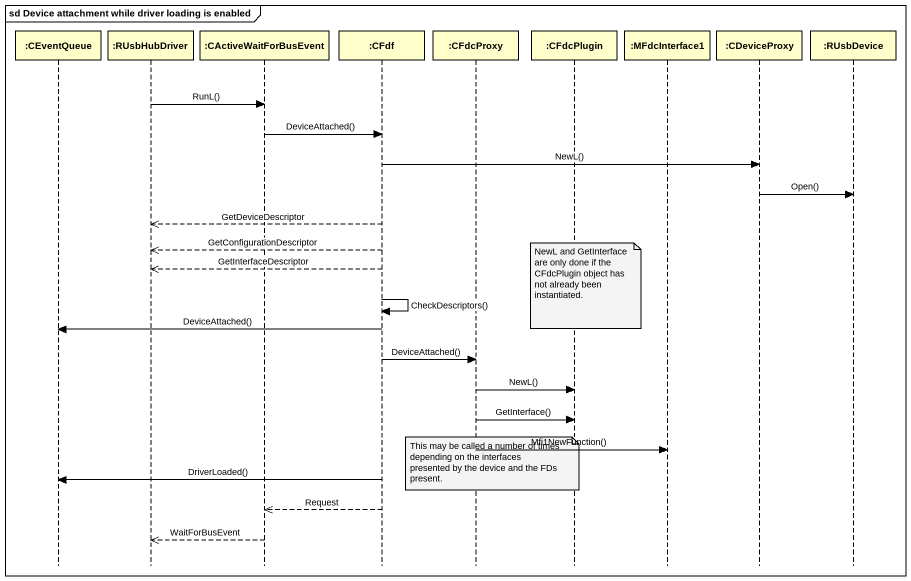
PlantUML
@startuml
mainframe sd Device attachment while driver loading is enabled
hide footbox
participant ":CEventQueue" as CEventQueue
participant ":RUsbHubDriver" as RUsbHubDriver
participant ":CActiveWaitForBusEvent" as CActiveWaitForBusEvent
participant ":CFdf" as CFdf
participant ":CFdcProxy" as CFdcProxy
participant ":CFdcPlugin" as CFdcPlugin
participant ":MFdcInterface1" as MFdcInterface1
participant ":CDeviceProxy" as CDeviceProxy
participant ":RUsbDevice" as RUsbDevice

RUsbHubDriver -> CActiveWaitForBusEvent : RunL()
CActiveWaitForBusEvent -> CFdf : DeviceAttached()
CFdf -> CDeviceProxy : NewL()
CDeviceProxy -> RUsbDevice : Open()
CFdf -->> RUsbHubDriver : GetDeviceDescriptor
CFdf -->> RUsbHubDriver : GetConfigurationDescriptor
CFdf -->> RUsbHubDriver : GetInterfaceDescriptor
note over CFdcPlugin : NewL and GetInterface are only done if the CFdcPlugin object has not already been instantiated.
CFdf -> CFdf : CheckDescriptors()
CFdf -> CEventQueue : DeviceAttached()
CFdf -> CFdcProxy : DeviceAttached()
CFdcProxy -> CFdcPlugin : NewL()
CFdcProxy -> CFdcPlugin : GetInterface()
CFdcProxy -> MFdcInterface1 : Mfi1NewFunction()
note over CFdcProxy : This may be called a number of times depending on the interfaces presented by the device and the FDs present.
CFdf -> CEventQueue : DriverLoaded()
CFdf -->> CActiveWaitForBusEvent : Request
CActiveWaitForBusEvent -->> RUsbHubDriver : WaitForBusEvent
@enduml
